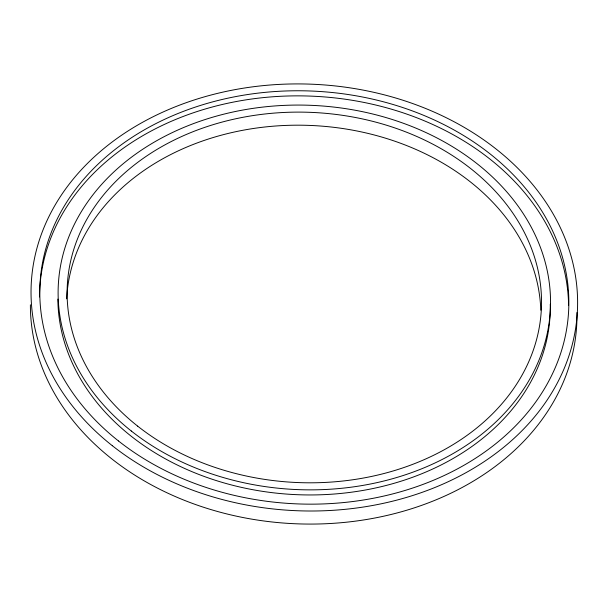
<?xml version="1.0" encoding="UTF-8"?>
<svg xmlns="http://www.w3.org/2000/svg" width="608" height="608" viewBox="0 0 608 608"><rect width="100%" height="100%" fill="white"/><g stroke="black" fill="none" stroke-linecap="round" stroke-linejoin="round"><path stroke-width="0.91" d="M576.939 312.558A273.41 213.378 2.8 0 1 305.391 524.043A273.41 213.378 2.8 0 1 30.392 304.798M66.652 298.84A237.318 185.204 2.8 0 1 305.148 125.271A237.318 185.204 2.8 0 1 540.801 310.194M39.543 296.94A264.655 206.545 2.8 0 1 303.004 95.904A264.655 206.545 2.8 0 1 568.586 305.376M550.255 304.198A246.331 192.25 2.8 0 1 306.812 494.935A246.331 192.25 2.8 0 1 57.859 299.083M112.305 445.702A273.41 213.378 2.8 0 0 568.738 356.455A273.41 213.378 2.8 0 0 231.914 90.227A273.41 213.378 2.8 0 0 112.305 445.702M118.461 440.952A264.655 206.545 2.8 0 0 560.264 354.563A264.655 206.545 2.8 0 0 234.24 96.87A264.655 206.545 2.8 0 0 118.461 440.952M137.659 426.132A237.318 185.204 2.8 0 0 533.824 348.665A237.318 185.204 2.8 0 0 241.475 117.587A237.318 185.204 2.8 0 0 137.659 426.132M131.32 431.019A246.331 192.25 2.8 0 0 542.549 350.611A246.331 192.25 2.8 0 0 239.088 110.755A246.331 192.25 2.8 0 0 131.32 431.019"/></g></svg>
